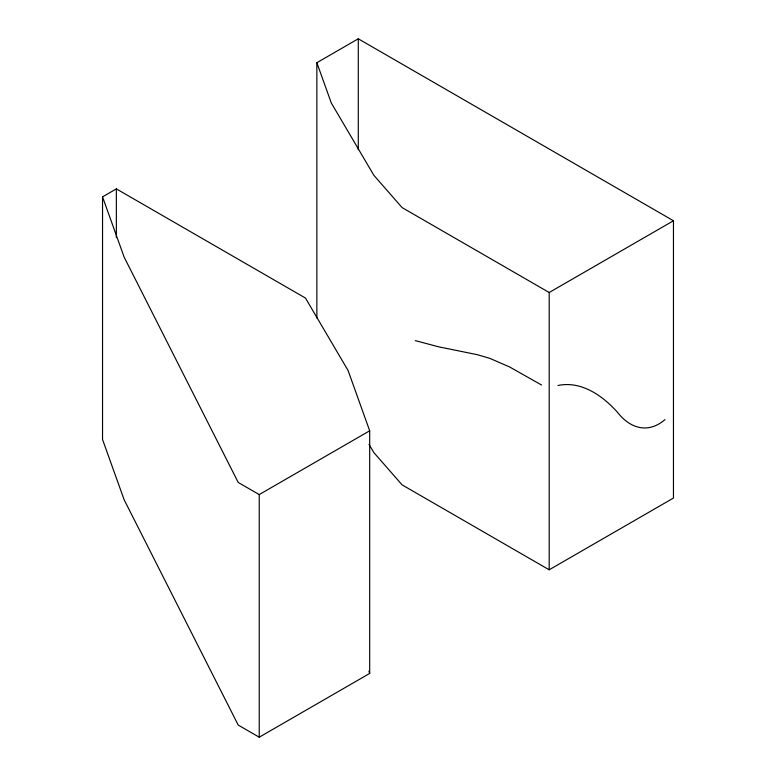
<?xml version="1.0" encoding="UTF-8"?>
<svg xmlns="http://www.w3.org/2000/svg" width="776" height="776" viewBox="0 0 776 776"><rect width="100%" height="100%" fill="white"/><g stroke="black" fill="none" stroke-linecap="round" stroke-linejoin="round"><path stroke-width="1.16" d="M664.974 419.641C648.27 433.881 630.306 428.866 617.279 412.056C602.506 395.634 581.185 380.609 557.973 385.497M316.86 318.044L316.86 62.711L358.279 38.8L673.461 220.762L673.461 498.047L549.185 569.797L402.104 484.874L373.896 452.641L369.017 444.367M102.539 196.852L116.352 188.878L305.453 298.052L348.075 370.491L369.686 430.806L369.686 673.423L259.233 737.2L238.213 725.065L124.15 499.783L102.539 439.468L102.539 196.852L124.15 257.157L238.213 482.449L259.233 494.574L369.686 430.806M316.86 62.711L331.265 102.917L373.896 175.357L402.104 207.59L549.185 292.513L673.461 220.762M415.247 340.606L438.382 346.756L477.521 354.739L489.753 358.337L509.677 366.99L541.532 385.012M368.891 671.192L369.686 673.423M549.185 292.513L549.185 569.797M358.279 38.8L358.279 149.71M259.233 494.574L259.233 737.2M116.352 188.878L116.352 237.64"/></g></svg>
